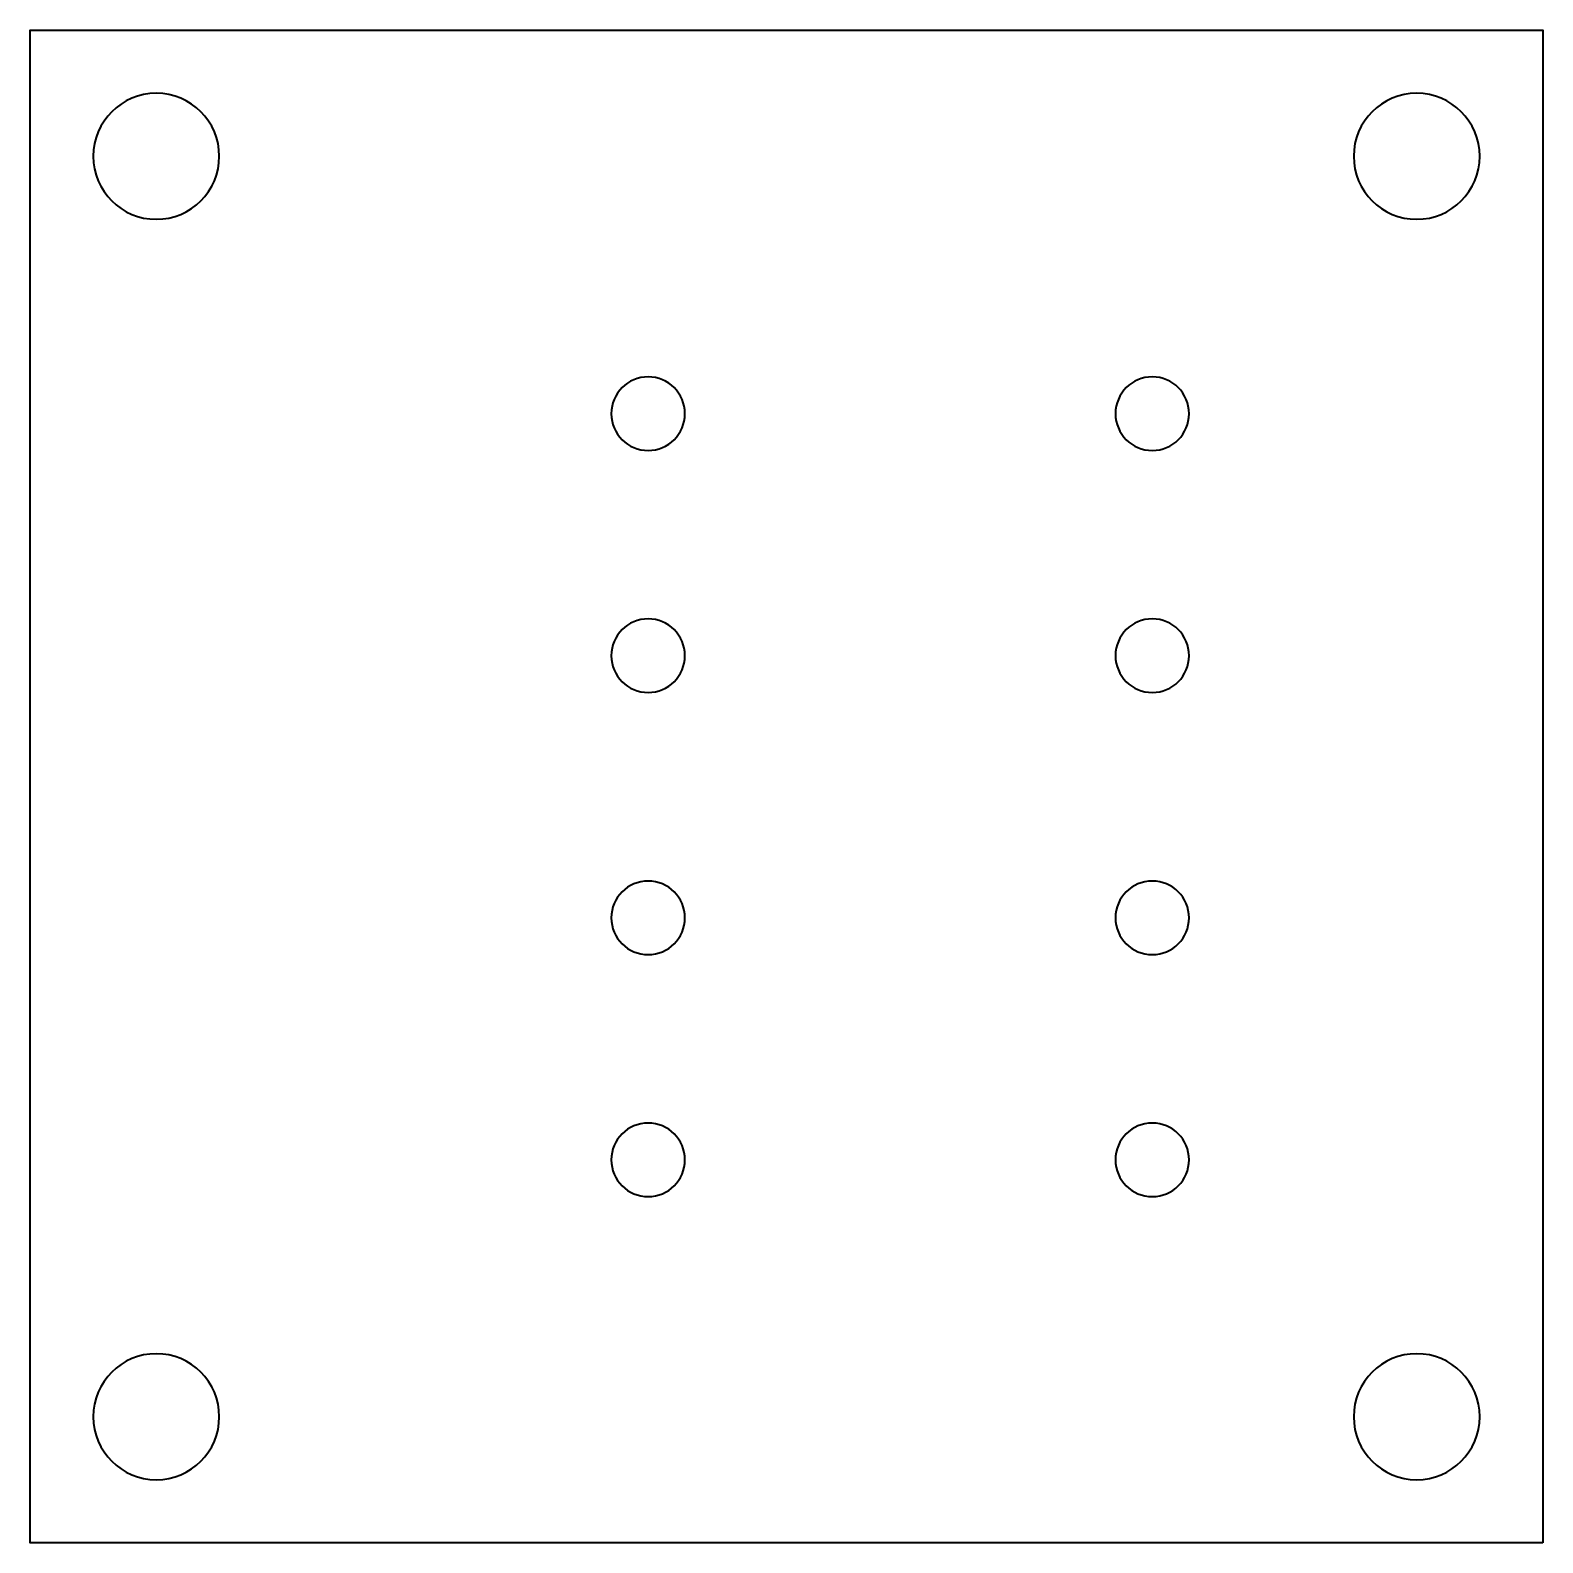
# Model space of a CAD drawing. Header units: inches. Extents: x 1.5 to 4.5, y -4.5 to -1.5.
import ezdxf

# ---------------------------------------------------------------- set-up
doc = ezdxf.new("R2010")
doc.units = ezdxf.units.IN
doc.header["$MEASUREMENT"] = 0
doc.layers.add('Layer 1', color=7, linetype='Continuous')

# ---------------------------------------------------------------- blocks, each defined once
blk = doc.blocks.new('block 2')
at = {"layer": 'Layer 1', "color": 7, "lineweight": 35}
blk.add_open_spline([(2.7255, -3.8135), (2.7658, -3.8135), (2.7985, -3.7808), (2.7985, -3.7405), (2.7985, -3.7002), (2.7658, -3.6675), (2.7255, -3.6675)], degree=3, knots=[0, 0, 0, 0, 1, 1, 1, 2, 2, 2, 2], dxfattribs=at)
blk = doc.blocks.new('block 3')
at = {"layer": 'Layer 1', "color": 7, "lineweight": 35}
blk.add_open_spline([(2.7255, -3.6675), (2.6852, -3.6675), (2.6525, -3.7002), (2.6525, -3.7405), (2.6525, -3.7808), (2.6852, -3.8135), (2.7255, -3.8135)], degree=3, knots=[0, 0, 0, 0, 1, 1, 1, 2, 2, 2, 2], dxfattribs=at)
blk = doc.blocks.new('block 4')
at = {"layer": 'Layer 1', "color": 7, "lineweight": 35}
blk.add_open_spline([(2.7255, -3.3335), (2.7658, -3.3335), (2.7985, -3.3008), (2.7985, -3.2605), (2.7985, -3.2202), (2.7658, -3.1875), (2.7255, -3.1875)], degree=3, knots=[0, 0, 0, 0, 1, 1, 1, 2, 2, 2, 2], dxfattribs=at)
blk = doc.blocks.new('block 5')
at = {"layer": 'Layer 1', "color": 7, "lineweight": 35}
blk.add_open_spline([(2.7255, -3.1875), (2.6852, -3.1875), (2.6525, -3.2202), (2.6525, -3.2605), (2.6525, -3.3008), (2.6852, -3.3335), (2.7255, -3.3335)], degree=3, knots=[0, 0, 0, 0, 1, 1, 1, 2, 2, 2, 2], dxfattribs=at)
blk = doc.blocks.new('block 6')
at = {"layer": 'Layer 1', "color": 7, "lineweight": 35}
blk.add_open_spline([(2.7255, -2.8135), (2.7658, -2.8135), (2.7985, -2.7808), (2.7985, -2.7405), (2.7985, -2.7002), (2.7658, -2.6675), (2.7255, -2.6675)], degree=3, knots=[0, 0, 0, 0, 1, 1, 1, 2, 2, 2, 2], dxfattribs=at)
blk = doc.blocks.new('block 7')
at = {"layer": 'Layer 1', "color": 7, "lineweight": 35}
blk.add_open_spline([(2.7255, -2.6675), (2.6852, -2.6675), (2.6525, -2.7002), (2.6525, -2.7405), (2.6525, -2.7808), (2.6852, -2.8135), (2.7255, -2.8135)], degree=3, knots=[0, 0, 0, 0, 1, 1, 1, 2, 2, 2, 2], dxfattribs=at)
blk = doc.blocks.new('block 8')
at = {"layer": 'Layer 1', "color": 7, "lineweight": 35}
blk.add_open_spline([(2.7255, -2.3335), (2.7658, -2.3335), (2.7985, -2.3008), (2.7985, -2.2605), (2.7985, -2.2202), (2.7658, -2.1875), (2.7255, -2.1875)], degree=3, knots=[0, 0, 0, 0, 1, 1, 1, 2, 2, 2, 2], dxfattribs=at)
blk = doc.blocks.new('block 9')
at = {"layer": 'Layer 1', "color": 7, "lineweight": 35}
blk.add_open_spline([(2.7255, -2.1875), (2.6852, -2.1875), (2.6525, -2.2202), (2.6525, -2.2605), (2.6525, -2.3008), (2.6852, -2.3335), (2.7255, -2.3335)], degree=3, knots=[0, 0, 0, 0, 1, 1, 1, 2, 2, 2, 2], dxfattribs=at)
blk = doc.blocks.new('block 10')
at = {"layer": 'Layer 1', "color": 7, "lineweight": 35}
blk.add_open_spline([(3.7255, -3.8135), (3.7658, -3.8135), (3.7985, -3.7808), (3.7985, -3.7405), (3.7985, -3.7002), (3.7658, -3.6675), (3.7255, -3.6675)], degree=3, knots=[0, 0, 0, 0, 1, 1, 1, 2, 2, 2, 2], dxfattribs=at)
blk = doc.blocks.new('block 11')
at = {"layer": 'Layer 1', "color": 7, "lineweight": 35}
blk.add_open_spline([(3.7255, -3.6675), (3.6852, -3.6675), (3.6525, -3.7002), (3.6525, -3.7405), (3.6525, -3.7808), (3.6852, -3.8135), (3.7255, -3.8135)], degree=3, knots=[0, 0, 0, 0, 1, 1, 1, 2, 2, 2, 2], dxfattribs=at)
blk = doc.blocks.new('block 12')
at = {"layer": 'Layer 1', "color": 7, "lineweight": 35}
blk.add_open_spline([(3.7255, -3.3335), (3.7658, -3.3335), (3.7985, -3.3008), (3.7985, -3.2605), (3.7985, -3.2202), (3.7658, -3.1875), (3.7255, -3.1875)], degree=3, knots=[0, 0, 0, 0, 1, 1, 1, 2, 2, 2, 2], dxfattribs=at)
blk = doc.blocks.new('block 13')
at = {"layer": 'Layer 1', "color": 7, "lineweight": 35}
blk.add_open_spline([(3.7255, -3.1875), (3.6852, -3.1875), (3.6525, -3.2202), (3.6525, -3.2605), (3.6525, -3.3008), (3.6852, -3.3335), (3.7255, -3.3335)], degree=3, knots=[0, 0, 0, 0, 1, 1, 1, 2, 2, 2, 2], dxfattribs=at)
blk = doc.blocks.new('block 14')
at = {"layer": 'Layer 1', "color": 7, "lineweight": 35}
blk.add_open_spline([(3.7255, -2.8135), (3.7658, -2.8135), (3.7985, -2.7808), (3.7985, -2.7405), (3.7985, -2.7002), (3.7658, -2.6675), (3.7255, -2.6675)], degree=3, knots=[0, 0, 0, 0, 1, 1, 1, 2, 2, 2, 2], dxfattribs=at)
blk = doc.blocks.new('block 15')
at = {"layer": 'Layer 1', "color": 7, "lineweight": 35}
blk.add_open_spline([(3.7255, -2.6675), (3.6852, -2.6675), (3.6525, -2.7002), (3.6525, -2.7405), (3.6525, -2.7808), (3.6852, -2.8135), (3.7255, -2.8135)], degree=3, knots=[0, 0, 0, 0, 1, 1, 1, 2, 2, 2, 2], dxfattribs=at)
blk = doc.blocks.new('block 16')
at = {"layer": 'Layer 1', "color": 7, "lineweight": 35}
blk.add_open_spline([(3.7255, -2.3335), (3.7658, -2.3335), (3.7985, -2.3008), (3.7985, -2.2605), (3.7985, -2.2202), (3.7658, -2.1875), (3.7255, -2.1875)], degree=3, knots=[0, 0, 0, 0, 1, 1, 1, 2, 2, 2, 2], dxfattribs=at)
blk = doc.blocks.new('block 17')
at = {"layer": 'Layer 1', "color": 7, "lineweight": 35}
blk.add_open_spline([(3.7255, -2.1875), (3.6852, -2.1875), (3.6525, -2.2202), (3.6525, -2.2605), (3.6525, -2.3008), (3.6852, -2.3335), (3.7255, -2.3335)], degree=3, knots=[0, 0, 0, 0, 1, 1, 1, 2, 2, 2, 2], dxfattribs=at)

msp = doc.modelspace()

# ---------------------------------------------------------------- linework, layer by layer
at = {"layer": 'Layer 1', "color": 7, "lineweight": 35}
msp.add_lwpolyline([(4.5, -4.5), (1.5, -4.5), (1.5, -1.5), (4.5, -1.5), (4.5, -4.5)], dxfattribs=at)
for points in [[(1.875, -1.75), (1.875, -1.819), (1.819, -1.875), (1.75, -1.875), (1.681, -1.875), (1.625, -1.819), (1.625, -1.75), (1.625, -1.681), (1.681, -1.625), (1.75, -1.625), (1.819, -1.625), (1.875, -1.681), (1.875, -1.75)], [(4.375, -1.75), (4.375, -1.819), (4.319, -1.875), (4.25, -1.875), (4.181, -1.875), (4.125, -1.819), (4.125, -1.75), (4.125, -1.681), (4.181, -1.625), (4.25, -1.625), (4.319, -1.625), (4.375, -1.681), (4.375, -1.75)], [(1.875, -4.25), (1.875, -4.319), (1.819, -4.375), (1.75, -4.375), (1.681, -4.375), (1.625, -4.319), (1.625, -4.25), (1.625, -4.181), (1.681, -4.125), (1.75, -4.125), (1.819, -4.125), (1.875, -4.181), (1.875, -4.25)], [(4.375, -4.25), (4.375, -4.319), (4.319, -4.375), (4.25, -4.375), (4.181, -4.375), (4.125, -4.319), (4.125, -4.25), (4.125, -4.181), (4.181, -4.125), (4.25, -4.125), (4.319, -4.125), (4.375, -4.181), (4.375, -4.25)]]:
    msp.add_open_spline(points, degree=3, knots=[0, 0, 0, 0, 1, 1, 1, 2, 2, 2, 3, 3, 3, 4, 4, 4, 4], dxfattribs=at)

# ---------------------------------------------------------------- block references
at = {"layer": 'Layer 1'}
for name in ['block 9', 'block 8', 'block 17', 'block 16', 'block 7', 'block 6', 'block 15', 'block 14', 'block 5', 'block 4', 'block 13', 'block 12', 'block 3', 'block 2', 'block 11', 'block 10']:
    msp.add_blockref(name, (0, 0), dxfattribs=at)

doc.saveas('drawing.dxf')
